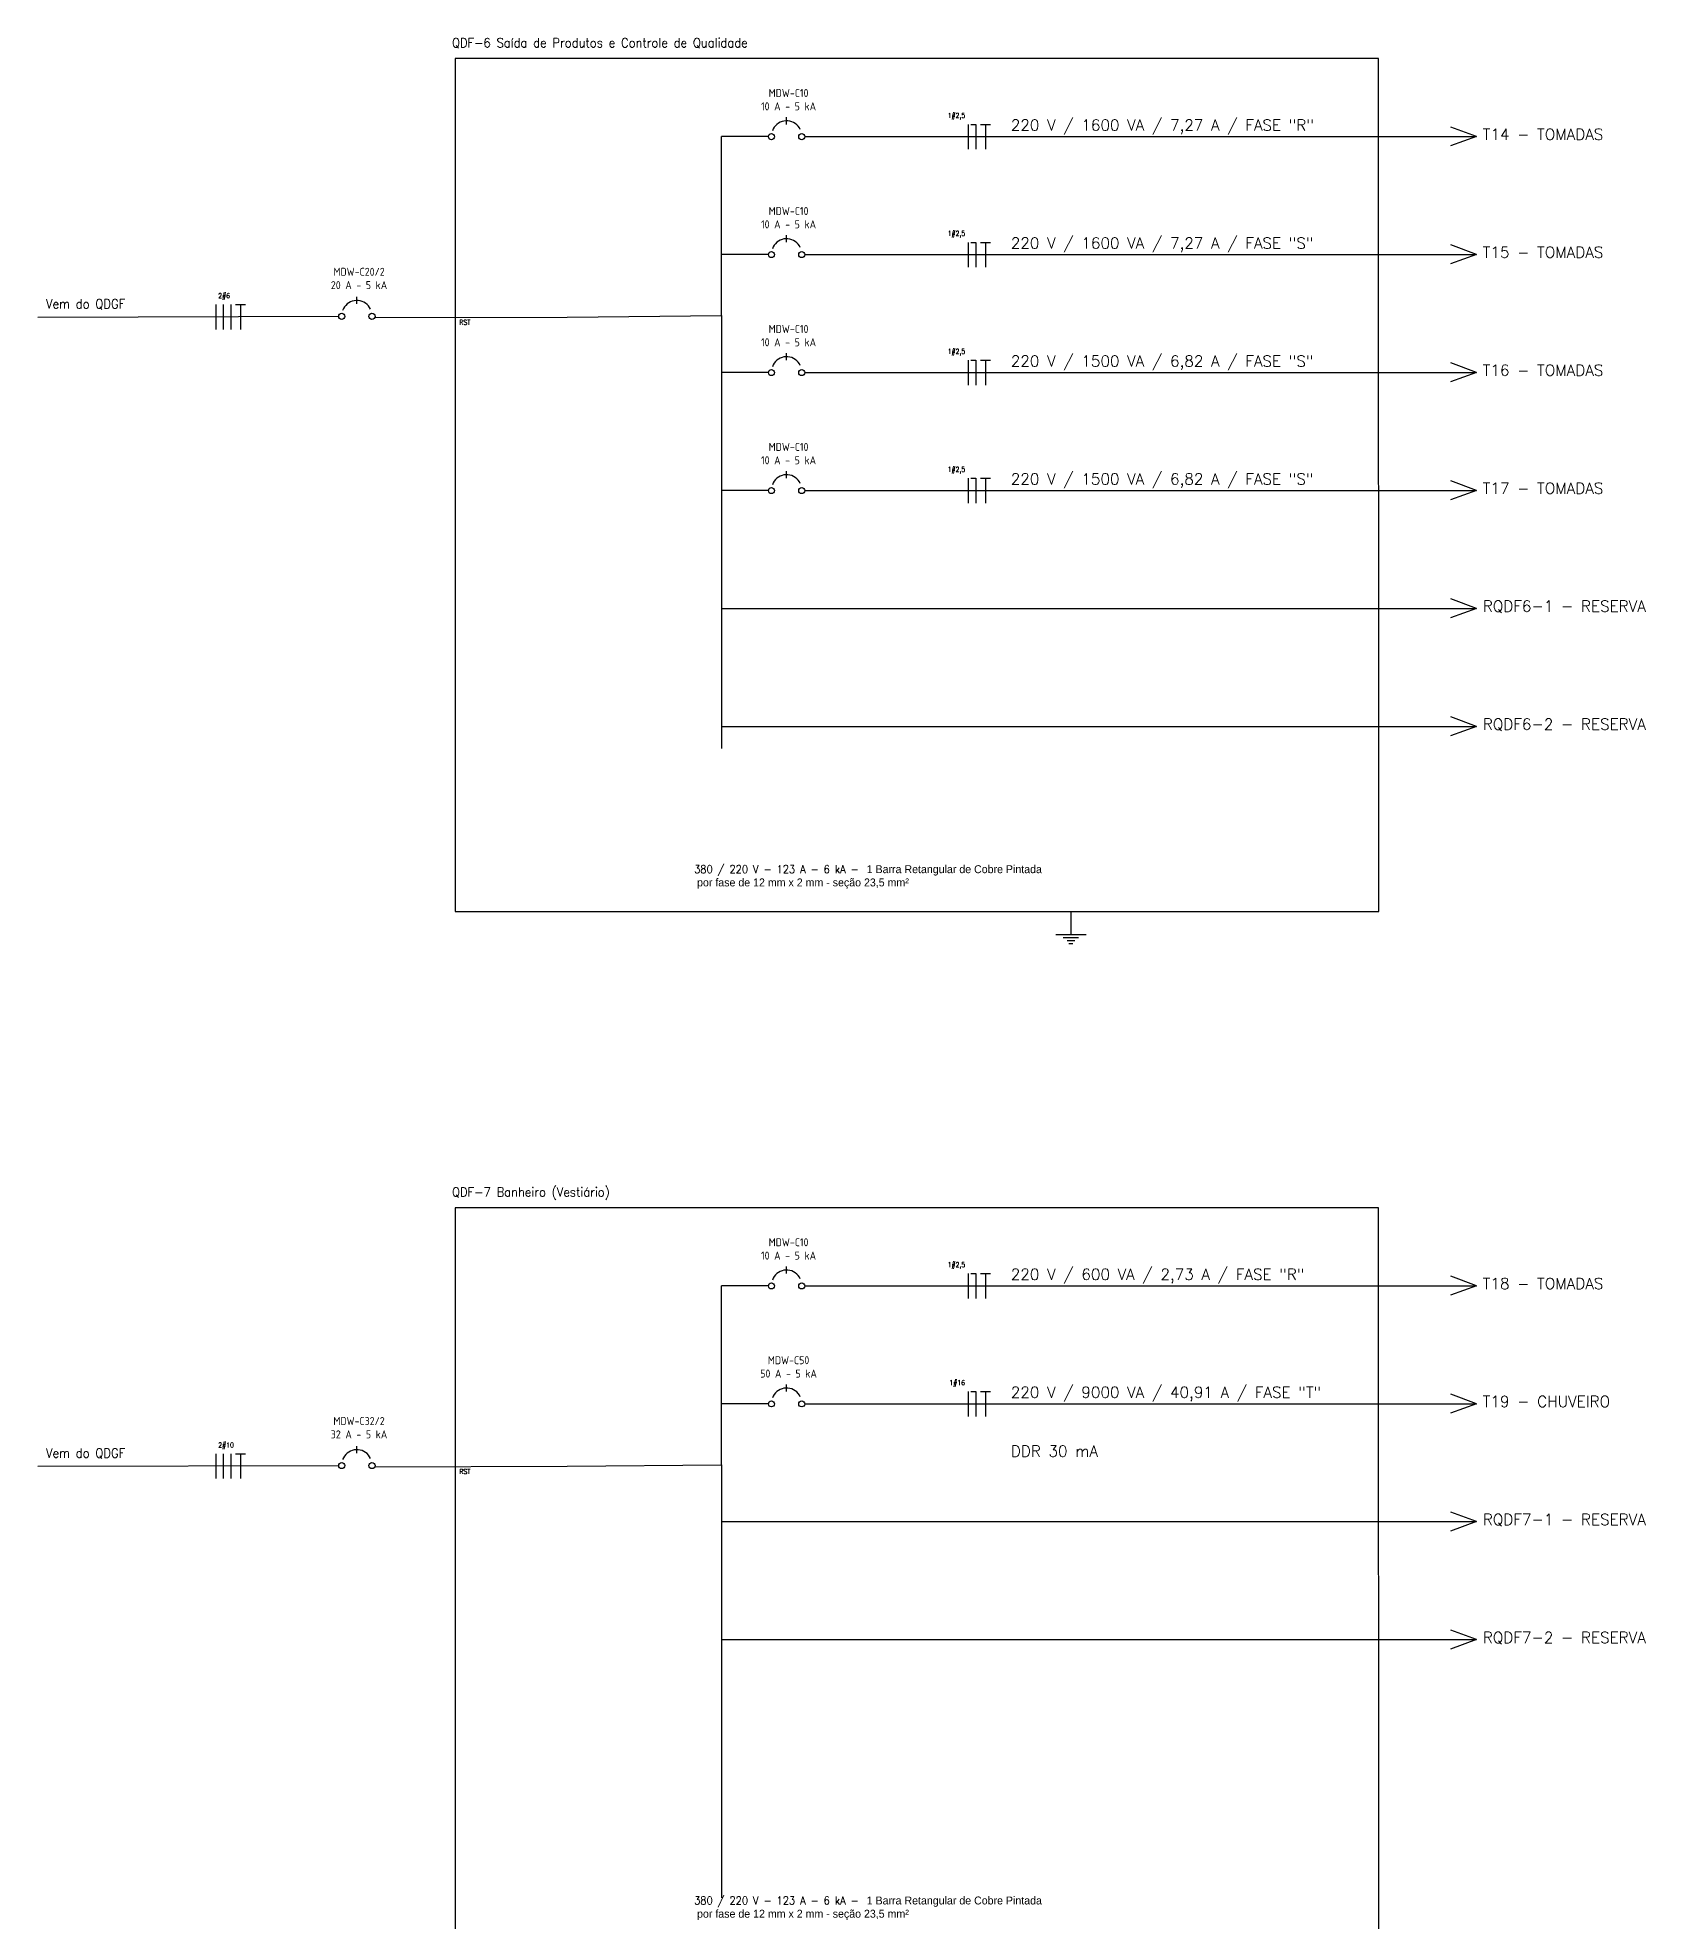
# Model space of a CAD drawing. Extents: x 202 to 641, y -96 to 322.
# Drawn here: x 525.6 to 566.59, y -4.36 to 43.67 of the extents above; entities that cross this region are included whole.
import ezdxf

# ---------------------------------------------------------------- set-up
doc = ezdxf.new("R2010")
doc.units = 0
doc.header["$MEASUREMENT"] = 0
for name, color, linetype in [('ELET_UNIFILAR_TEXTO', 4, 'Continuous'), ('ELET_UNIFILAR_TEXTO2', 4, 'Continuous'), ('ELT_UNIFILAR_DESENHO', 5, 'Continuous')]:
    doc.layers.add(name, color=color, linetype=linetype)
doc.styles.add('textstyle4', font='arial.ttf')
doc.styles.add('textstyle5', font='')
doc.styles.add('textstyle7', font='romans__.ttf')
doc.styles.get('textstyle5').set_extended_font_data('Standard')

msp = doc.modelspace()

# ---------------------------------------------------------------- linework, layer by layer
at = {"layer": 'ELT_UNIFILAR_DESENHO'}
for p, q in [((559.793, 43.136), (536.253, 43.136)), ((536.253, 43.136), (536.253, 21.385)), ((559.801, 21.385), (559.793, 43.136)), ((544.699, 41.457), (544.699, 41.637)), ((549.333, 41.456), (549.333, 40.824)), ((549.396, 41.456), (549.523, 41.456)), ((549.523, 41.456), (549.523, 40.824)), ((549.648, 41.456), (549.901, 41.456)), ((549.775, 41.456), (549.775, 40.824)), ((562.289, 41.148), (561.639, 41.388)), ((543.043, 36.582), (543.043, 41.148)), ((544.237, 41.148), (543.043, 41.148)), ((545.163, 41.148), (562.289, 41.148)), ((562.289, 41.148), (561.629, 40.906)), ((544.699, 38.449), (544.699, 38.63)), ((549.333, 38.448), (549.333, 37.817)), ((549.396, 38.448), (549.523, 38.448)), ((549.523, 38.448), (549.523, 37.817)), ((549.648, 38.448), (549.901, 38.448)), ((549.775, 38.448), (549.775, 37.817)), ((544.237, 38.14), (543.043, 38.14)), ((545.163, 38.14), (562.289, 38.14)), ((562.289, 38.14), (561.629, 37.899)), ((562.289, 38.14), (561.639, 38.381)), ((533.743, 36.877), (533.743, 37.057)), ((533.743, 36.877), (533.743, 37.057)), ((525.605, 36.545), (533.28, 36.568)), ((530.149, 36.861), (530.149, 36.229)), ((530.338, 36.861), (530.338, 36.229)), ((530.528, 36.861), (530.528, 36.229)), ((530.653, 36.861), (530.906, 36.861)), ((530.78, 36.861), (530.78, 36.229)), ((534.2, 36.531), (539.108, 36.545)), ((539.108, 36.545), (543.043, 36.582)), ((543.043, 36.582), (543.043, 25.544)), ((544.699, 35.442), (544.699, 35.622)), ((544.237, 35.132), (543.043, 35.132)), ((545.163, 35.132), (562.289, 35.132)), ((549.333, 35.441), (549.333, 34.809)), ((549.396, 35.441), (549.523, 35.441)), ((549.523, 35.441), (549.523, 34.809)), ((549.648, 35.441), (549.901, 35.441)), ((549.775, 35.441), (549.775, 34.809)), ((562.289, 35.132), (561.629, 34.891)), ((562.289, 35.132), (561.639, 35.373)), ((544.699, 32.434), (544.699, 32.614)), ((549.333, 32.433), (549.333, 31.801)), ((549.396, 32.433), (549.523, 32.433)), ((549.523, 32.433), (549.523, 31.801)), ((549.648, 32.433), (549.901, 32.433)), ((549.775, 32.433), (549.775, 31.801)), ((562.289, 32.124), (561.639, 32.365)), ((544.237, 32.124), (543.043, 32.124)), ((545.163, 32.124), (562.289, 32.124)), ((562.289, 32.124), (561.629, 31.883)), ((562.289, 29.117), (561.639, 29.357)), ((543.043, 29.117), (562.289, 29.117)), ((562.289, 29.117), (561.629, 28.875)), ((543.043, 26.109), (562.289, 26.109)), ((562.289, 26.109), (561.629, 25.868)), ((562.289, 26.109), (561.639, 26.35)), ((536.253, 21.385), (559.801, 21.385)), ((551.948, 21.385), (551.948, 20.802)), ((551.562, 20.802), (552.334, 20.802)), ((551.755, 20.725), (552.141, 20.725)), ((551.851, 20.648), (552.045, 20.648)), ((551.9, 20.571), (551.996, 20.571)), ((559.793, 13.836), (536.253, 13.836)), ((536.253, 13.836), (536.253, -4.908)), ((559.801, -4.908), (559.793, 13.836)), ((544.699, 12.157), (544.699, 12.337)), ((549.333, 12.156), (549.333, 11.524)), ((549.396, 12.156), (549.523, 12.156)), ((549.523, 12.156), (549.523, 11.524)), ((549.648, 12.156), (549.901, 12.156)), ((549.775, 12.156), (549.775, 11.524)), ((562.289, 11.848), (561.639, 12.088)), ((543.043, 7.282), (543.043, 11.848)), ((544.237, 11.848), (543.043, 11.848)), ((545.163, 11.848), (562.289, 11.848)), ((562.289, 11.848), (561.629, 11.606)), ((544.699, 9.149), (544.699, 9.33)), ((549.333, 9.148), (549.333, 8.517)), ((549.396, 9.148), (549.523, 9.148)), ((549.523, 9.148), (549.523, 8.517)), ((549.648, 9.148), (549.901, 9.148)), ((549.775, 9.148), (549.775, 8.517)), ((544.237, 8.84), (543.043, 8.84)), ((545.163, 8.84), (562.289, 8.84)), ((562.289, 8.84), (561.629, 8.599)), ((562.289, 8.84), (561.639, 9.081)), ((533.743, 7.577), (533.743, 7.757)), ((533.743, 7.577), (533.743, 7.757)), ((525.605, 7.245), (533.28, 7.268)), ((530.149, 7.561), (530.149, 6.929)), ((530.338, 7.561), (530.338, 6.929)), ((530.528, 7.561), (530.528, 6.929)), ((530.653, 7.561), (530.906, 7.561)), ((530.78, 7.561), (530.78, 6.929)), ((534.2, 7.231), (539.108, 7.245)), ((539.108, 7.245), (543.043, 7.282)), ((543.043, 7.282), (543.043, -3.756)), ((543.043, 5.832), (562.289, 5.832)), ((562.289, 5.832), (561.629, 5.591)), ((562.289, 5.832), (561.639, 6.073)), ((562.289, 2.824), (561.639, 3.065)), ((543.043, 2.824), (562.289, 2.824)), ((562.289, 2.824), (561.629, 2.583))]:
    msp.add_line(p, q, dxfattribs=at)
for points in [[(545.049, 41.324), (545.025, 41.369), (544.995, 41.409), (544.96, 41.446), (544.921, 41.477), (544.878, 41.504), (544.831, 41.524), (544.783, 41.538), (544.733, 41.546), (544.683, 41.547), (544.632, 41.541), (544.583, 41.529), (544.536, 41.511), (544.492, 41.487), (544.451, 41.457), (544.415, 41.422), (544.383, 41.383), (544.357, 41.339), (544.337, 41.293)], [(545.049, 38.317), (545.025, 38.361), (544.995, 38.402), (544.96, 38.438), (544.921, 38.47), (544.878, 38.496), (544.831, 38.516), (544.783, 38.53), (544.733, 38.538), (544.683, 38.539), (544.632, 38.534), (544.583, 38.522), (544.536, 38.503), (544.492, 38.479), (544.451, 38.449), (544.415, 38.414), (544.383, 38.375), (544.357, 38.332), (544.337, 38.285)], [(534.093, 36.744), (534.068, 36.789), (534.039, 36.829), (534.004, 36.866), (533.964, 36.897), (533.921, 36.924), (533.875, 36.944), (533.826, 36.958), (533.776, 36.966), (533.726, 36.967), (533.676, 36.961), (533.627, 36.949), (533.58, 36.931), (533.535, 36.907), (533.495, 36.877), (533.458, 36.842), (533.426, 36.803), (533.4, 36.759), (533.38, 36.713)], [(545.049, 35.309), (545.025, 35.353), (544.995, 35.394), (544.96, 35.43), (544.921, 35.462), (544.878, 35.488), (544.831, 35.509), (544.783, 35.523), (544.733, 35.53), (544.683, 35.531), (544.632, 35.526), (544.583, 35.514), (544.536, 35.496), (544.492, 35.471), (544.451, 35.441), (544.415, 35.407), (544.383, 35.367), (544.357, 35.324), (544.337, 35.278)], [(545.049, 32.301), (545.025, 32.345), (544.995, 32.386), (544.96, 32.423), (544.921, 32.454), (544.878, 32.48), (544.831, 32.501), (544.783, 32.515), (544.733, 32.523), (544.683, 32.524), (544.632, 32.518), (544.583, 32.506), (544.536, 32.488), (544.492, 32.464), (544.451, 32.434), (544.415, 32.399), (544.383, 32.359), (544.357, 32.316), (544.337, 32.27)], [(545.049, 12.024), (545.025, 12.069), (544.995, 12.109), (544.96, 12.146), (544.921, 12.177), (544.878, 12.204), (544.831, 12.224), (544.783, 12.238), (544.733, 12.246), (544.683, 12.247), (544.632, 12.241), (544.583, 12.229), (544.536, 12.211), (544.492, 12.187), (544.451, 12.157), (544.415, 12.122), (544.383, 12.083), (544.357, 12.039), (544.337, 11.993)], [(545.049, 9.017), (545.025, 9.061), (544.995, 9.102), (544.96, 9.138), (544.921, 9.17), (544.878, 9.196), (544.831, 9.216), (544.783, 9.23), (544.733, 9.238), (544.683, 9.239), (544.632, 9.234), (544.583, 9.222), (544.536, 9.203), (544.492, 9.179), (544.451, 9.149), (544.415, 9.114), (544.383, 9.075), (544.357, 9.032), (544.337, 8.985)], [(534.093, 7.444), (534.068, 7.489), (534.039, 7.529), (534.004, 7.566), (533.964, 7.597), (533.921, 7.624), (533.875, 7.644), (533.826, 7.658), (533.776, 7.666), (533.726, 7.667), (533.676, 7.661), (533.627, 7.649), (533.58, 7.631), (533.535, 7.607), (533.495, 7.577), (533.458, 7.542), (533.426, 7.503), (533.4, 7.459), (533.38, 7.413)]]:
    msp.add_lwpolyline(points, dxfattribs=at)
for centre in [(544.314, 41.142), (545.086, 41.142), (544.314, 38.135), (545.086, 38.135), (533.357, 36.562), (534.129, 36.562), (544.314, 35.127), (545.086, 35.127), (544.314, 32.119), (545.086, 32.119), (544.314, 11.842), (545.086, 11.842), (544.314, 8.835), (545.086, 8.835), (533.357, 7.262), (534.129, 7.262)]:
    msp.add_circle(centre, 0.0772, dxfattribs=at)

# ---------------------------------------------------------------- texts
at = {"layer": 'ELET_UNIFILAR_TEXTO'}
for s, insert, char_height, attachment_point, style in [('QDF-6 Saída de Produtos e Controle de Qualidade', (536.167, 43.655), 0.23696, 1, 'textstyle5'), ('{\\Fisocp|c0;MDW-C10\\P\\Fisocp2|c0;10 A - 5 kA\\H1.00174x; }', (544.75, 41.813), 0.20406, 8, 'textstyle4'), ('\\A1;\\pi-0.23771;1#2,5', (549.042, 41.746), 0.12638, 1, 'textstyle5'), ('{\\Fisocp|c0;MDW-C10\\P\\Fisocp2|c0;10 A - 5 kA\\H1.00174x; }', (544.75, 38.805), 0.20406, 8, 'textstyle4'), ('\\A1;\\pi-0.23771;1#2,5', (549.042, 38.738), 0.12638, 1, 'textstyle5'), ('{\\Fisocp|c0;MDW-C20/2\\P\\Fisocp2|c0;20 A - 5 kA\\H1.00194x; }', (533.799, 37.255), 0.20406, 8, 'textstyle4'), ('Vem do QDGF', (525.818, 36.999), 0.23696, 1, 'textstyle5'), ('\\A1;2#6', (530.208, 37.151), 0.1264, 1, 'textstyle5'), ('RST', (536.356, 36.474), 0.1264, 1, 'textstyle5'), ('RST', (536.356, 36.474), 0.1264, 1, 'textstyle5'), ('{\\Fisocp|c0;MDW-C10\\P\\Fisocp2|c0;10 A - 5 kA\\H1.00174x; }', (544.75, 35.798), 0.20406, 8, 'textstyle4'), ('\\A1;\\pi-0.23771;1#2,5', (549.042, 35.73), 0.12638, 1, 'textstyle5'), ('{\\Fisocp|c0;MDW-C10\\P\\Fisocp2|c0;10 A - 5 kA\\H1.00174x; }', (544.75, 32.79), 0.20406, 8, 'textstyle4'), ('\\A1;\\pi-0.23771;1#2,5', (549.042, 32.722), 0.12638, 1, 'textstyle5'), ('\\A1;380 / 220 V - 123 A - 6 kA - {\\A0;\\fArial|b0|i0|c0|p34; \\Ftxt|c0;1 Barra Retangular de Cobre Pintada\\P por fase de 12 mm x 2 mm - seção 23,5 mm\\fArial|b0|i0|c0|p34;²}', (542.342, 22.568), 0.202345, 1, 'textstyle5'), ('QDF-7 Banheiro (Vestiário)', (536.167, 14.355), 0.23696, 1, 'textstyle5'), ('{\\Fisocp|c0;MDW-C10\\P\\Fisocp2|c0;10 A - 5 kA\\H1.00174x; }', (544.75, 12.513), 0.20406, 8, 'textstyle4'), ('\\A1;\\pi-0.23771;1#2,5', (549.042, 12.446), 0.12638, 1, 'textstyle5'), ('{\\Fisocp|c0;MDW-C50\\P\\Fisocp2|c0;50 A - 5 kA\\H1.00174x; }', (544.75, 9.505), 0.20406, 8, 'textstyle4'), ('\\A1;\\pi-0.19258;1#16', (549.042, 9.438), 0.12638, 1, 'textstyle5'), ('{\\Fisocp|c0;MDW-C32/2\\P\\Fisocp2|c0;32 A - 5 kA\\H1.00194x; }', (533.799, 7.955), 0.20406, 8, 'textstyle4'), ('Vem do QDGF', (525.818, 7.699), 0.23696, 1, 'textstyle5'), ('\\A1;2#10', (530.208, 7.851), 0.1264, 1, 'textstyle5'), ('RST', (536.356, 7.174), 0.1264, 1, 'textstyle5'), ('RST', (536.356, 7.174), 0.1264, 1, 'textstyle5'), ('\\A1;380 / 220 V - 123 A - 6 kA - {\\A0;\\fArial|b0|i0|c0|p34; \\Ftxt|c0;1 Barra Retangular de Cobre Pintada\\P por fase de 12 mm x 2 mm - seção 23,5 mm\\fArial|b0|i0|c0|p34;²}', (542.342, -3.725), 0.202345, 1, 'textstyle5')]:
    msp.add_mtext(s, dxfattribs=dict(at, insert=insert, char_height=char_height, attachment_point=attachment_point, style=style))
at = {"layer": 'ELET_UNIFILAR_TEXTO2', "attachment_point": 1, "style": 'textstyle7'}
for s, insert, char_height in [('220 V / 1600 VA / 7,27 A / FASE "R"', (550.417, 41.58), 0.28356), ('T14 - TOMADAS', (562.451, 41.344), 0.28356), ('220 V / 1600 VA / 7,27 A / FASE "S"', (550.417, 38.572), 0.28356), ('T15 - TOMADAS', (562.451, 38.337), 0.28356), ('220 V / 1500 VA / 6,82 A / FASE "S"', (550.417, 35.564), 0.28356), ('T16 - TOMADAS', (562.451, 35.329), 0.28356), ('220 V / 1500 VA / 6,82 A / FASE "S"', (550.417, 32.557), 0.28356), ('T17 - TOMADAS', (562.451, 32.321), 0.28356), ('RQDF6-1 - RESERVA', (562.451, 29.314), 0.28356), ('RQDF6-2 - RESERVA', (562.451, 26.306), 0.28356), ('220 V / 600 VA / 2,73 A / FASE "R"', (550.417, 12.28), 0.28356), ('T18 - TOMADAS', (562.451, 12.044), 0.28356), ('220 V / 9000 VA / 40,91 A / FASE "T"', (550.417, 9.272), 0.28356), ('T19 - CHUVEIRO', (562.451, 9.037), 0.28356), ('DDR 30 mA', (550.417, 7.772), 0.2836), ('RQDF7-1 - RESERVA', (562.451, 6.029), 0.28356), ('RQDF7-2 - RESERVA', (562.451, 3.021), 0.28356)]:
    msp.add_mtext(s, dxfattribs=dict(at, insert=insert, char_height=char_height))

doc.saveas('drawing.dxf')
